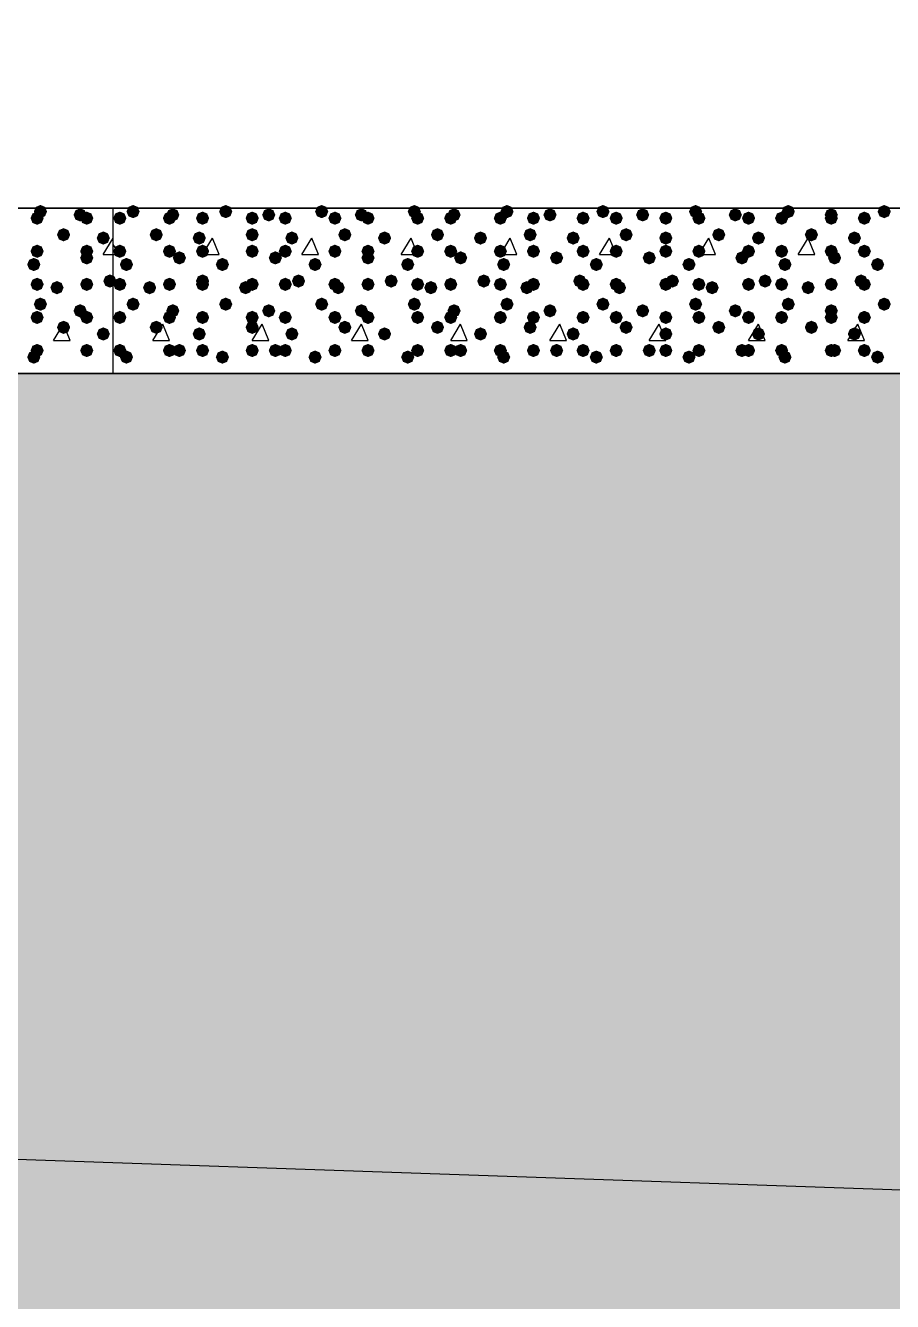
# Model space of a CAD drawing. Header units: millimetres. Extents: x 0 to 420, y 0 to 297.
# Drawn here: x 323.02 to 334.12, y 148.61 to 164.94 of the extents above; entities that cross this region are included whole.
import ezdxf

# ---------------------------------------------------------------- set-up
doc = ezdxf.new("R2010")
doc.units = ezdxf.units.MM
doc.layers.get('0').update_dxf_attribs({"linetype": 'CONTINUOUS'})

msp = doc.modelspace()

# ---------------------------------------------------------------- hatches: boundary and pattern name
at = {"true_color": 0x000007}
for points in [[(323.257333, 162.475333), (323.232462, 162.415537), (323.172667, 162.390667), (323.112871, 162.415537), (323.088, 162.475333), (323.112871, 162.535129), (323.172667, 162.56), (323.232462, 162.535129)], [(323.299667, 162.56), (323.274796, 162.500204), (323.215, 162.475333), (323.155204, 162.500204), (323.130333, 162.56), (323.155204, 162.619796), (323.215, 162.644667), (323.274796, 162.619796)], [(323.807667, 162.517667), (323.782796, 162.457871), (323.723, 162.433), (323.663204, 162.457871), (323.638333, 162.517667), (323.663204, 162.577462), (323.723, 162.602333), (323.782796, 162.577463)], [(323.892333, 162.475333), (323.867462, 162.415537), (323.807667, 162.390667), (323.747871, 162.415537), (323.723, 162.475333), (323.747871, 162.535129), (323.807667, 162.56), (323.867462, 162.535129)], [(323.596, 162.263667), (323.571129, 162.203871), (323.511333, 162.179), (323.451537, 162.203871), (323.426667, 162.263667), (323.451537, 162.323462), (323.511333, 162.348333), (323.571129, 162.323463)], [(324.104, 162.221333), (324.079129, 162.161537), (324.019333, 162.136667), (323.959538, 162.161537), (323.934667, 162.221333), (323.959537, 162.281129), (324.019333, 162.306), (324.079129, 162.281129)], [(323.257333, 162.052), (323.232462, 161.992204), (323.172667, 161.967333), (323.112871, 161.992204), (323.088, 162.052), (323.112871, 162.111796), (323.172667, 162.136667), (323.232462, 162.111796)], [(323.892333, 162.052), (323.867462, 161.992204), (323.807667, 161.967333), (323.747871, 161.992204), (323.723, 162.052), (323.747871, 162.111796), (323.807667, 162.136667), (323.867462, 162.111796)], [(323.892333, 161.967333), (323.867462, 161.907537), (323.807667, 161.882667), (323.747871, 161.907537), (323.723, 161.967333), (323.747871, 162.027129), (323.807667, 162.052), (323.867462, 162.027129)], [(323.215, 161.882667), (323.190129, 161.822871), (323.130333, 161.798), (323.070538, 161.822871), (323.045667, 161.882667), (323.070537, 161.942462), (323.130333, 161.967333), (323.190129, 161.942463)], [(323.257333, 161.628667), (323.232462, 161.568871), (323.172667, 161.544), (323.112871, 161.568871), (323.088, 161.628667), (323.112871, 161.688462), (323.172667, 161.713333), (323.232462, 161.688463)], [(323.511333, 161.586333), (323.486463, 161.526537), (323.426667, 161.501667), (323.366871, 161.526537), (323.342, 161.586333), (323.366871, 161.646129), (323.426667, 161.671), (323.486462, 161.646129)], [(323.892333, 161.628667), (323.867462, 161.568871), (323.807667, 161.544), (323.747871, 161.568871), (323.723, 161.628667), (323.747871, 161.688462), (323.807667, 161.713333), (323.867462, 161.688463)], [(324.188667, 161.671), (324.163796, 161.611204), (324.104, 161.586333), (324.044204, 161.611204), (324.019333, 161.671), (324.044204, 161.730796), (324.104, 161.755667), (324.163796, 161.730796)], [(323.299667, 161.374667), (323.274796, 161.314871), (323.215, 161.29), (323.155204, 161.314871), (323.130333, 161.374667), (323.155204, 161.434462), (323.215, 161.459333), (323.274796, 161.434463)], [(323.807667, 161.29), (323.782796, 161.230204), (323.723, 161.205333), (323.663204, 161.230204), (323.638333, 161.29), (323.663204, 161.349796), (323.723, 161.374667), (323.782796, 161.349796)], [(323.257333, 161.205333), (323.232462, 161.145537), (323.172667, 161.120667), (323.112871, 161.145537), (323.088, 161.205333), (323.112871, 161.265129), (323.172667, 161.29), (323.232462, 161.265129)], [(323.892333, 161.205333), (323.867462, 161.145537), (323.807667, 161.120667), (323.747871, 161.145537), (323.723, 161.205333), (323.747871, 161.265129), (323.807667, 161.29), (323.867462, 161.265129)], [(323.596, 161.078333), (323.571129, 161.018537), (323.511333, 160.993667), (323.451537, 161.018537), (323.426667, 161.078333), (323.451537, 161.138129), (323.511333, 161.163), (323.571129, 161.138129)], [(324.104, 160.993667), (324.079129, 160.933871), (324.019333, 160.909), (323.959538, 160.933871), (323.934667, 160.993667), (323.959537, 161.053462), (324.019333, 161.078333), (324.079129, 161.053463)], [(323.257333, 160.782), (323.232462, 160.722204), (323.172667, 160.697333), (323.112871, 160.722204), (323.088, 160.782), (323.112871, 160.841796), (323.172667, 160.866667), (323.232462, 160.841796)], [(323.892333, 160.782), (323.867462, 160.722204), (323.807667, 160.697333), (323.747871, 160.722204), (323.723, 160.782), (323.747871, 160.841796), (323.807667, 160.866667), (323.867462, 160.841796)], [(323.892333, 160.782), (323.867462, 160.722204), (323.807667, 160.697333), (323.747871, 160.722204), (323.723, 160.782), (323.747871, 160.841796), (323.807667, 160.866667), (323.867462, 160.841796)], [(323.215, 160.697333), (323.190129, 160.637537), (323.130333, 160.612667), (323.070538, 160.637537), (323.045667, 160.697333), (323.070537, 160.757129), (323.130333, 160.782), (323.190129, 160.757129)]]:
    msp.add_hatch(color=0, dxfattribs=at).paths.add_polyline_path(points, flags=0)
at = {"true_color": 0x000008}
for points in [[(324.315667, 162.475333), (324.290796, 162.415537), (324.231, 162.390667), (324.171204, 162.415537), (324.146333, 162.475333), (324.171204, 162.535129), (324.231, 162.56), (324.290796, 162.535129)], [(324.485, 162.56), (324.460129, 162.500204), (324.400333, 162.475333), (324.340537, 162.500204), (324.315667, 162.56), (324.340537, 162.619796), (324.400333, 162.644667), (324.460129, 162.619796)], [(324.950667, 162.475333), (324.925796, 162.415537), (324.866, 162.390667), (324.806204, 162.415537), (324.781333, 162.475333), (324.806204, 162.535129), (324.866, 162.56), (324.925796, 162.535129)], [(324.993, 162.517667), (324.968129, 162.457871), (324.908333, 162.433), (324.848538, 162.457871), (324.823667, 162.517667), (324.848537, 162.577462), (324.908333, 162.602333), (324.968129, 162.577463)], [(325.374, 162.475333), (325.349129, 162.415537), (325.289333, 162.390667), (325.229537, 162.415537), (325.204667, 162.475333), (325.229537, 162.535129), (325.289333, 162.56), (325.349129, 162.535129)], [(325.670333, 162.56), (325.645463, 162.500204), (325.585667, 162.475333), (325.525871, 162.500204), (325.501, 162.56), (325.525871, 162.619796), (325.585667, 162.644667), (325.645462, 162.619796)], [(326.009, 162.475333), (325.984129, 162.415537), (325.924333, 162.390667), (325.864537, 162.415537), (325.839667, 162.475333), (325.864537, 162.535129), (325.924333, 162.56), (325.984129, 162.535129)], [(326.220667, 162.517667), (326.195796, 162.457871), (326.136, 162.433), (326.076204, 162.457871), (326.051333, 162.517667), (326.076204, 162.577462), (326.136, 162.602333), (326.195796, 162.577463)], [(326.432333, 162.475333), (326.407462, 162.415537), (326.347667, 162.390667), (326.287871, 162.415537), (326.263, 162.475333), (326.287871, 162.535129), (326.347667, 162.56), (326.407462, 162.535129)], [(326.898, 162.56), (326.873129, 162.500204), (326.813333, 162.475333), (326.753537, 162.500204), (326.728667, 162.56), (326.753537, 162.619796), (326.813333, 162.644667), (326.873129, 162.619796)], [(327.067333, 162.475333), (327.042462, 162.415537), (326.982667, 162.390667), (326.922871, 162.415537), (326.898, 162.475333), (326.922871, 162.535129), (326.982667, 162.56), (327.042462, 162.535129)], [(327.406, 162.517667), (327.381129, 162.457871), (327.321333, 162.433), (327.261537, 162.457871), (327.236667, 162.517667), (327.261537, 162.577462), (327.321333, 162.602333), (327.381129, 162.577463)], [(327.490667, 162.475333), (327.465796, 162.415537), (327.406, 162.390667), (327.346204, 162.415537), (327.321333, 162.475333), (327.346204, 162.535129), (327.406, 162.56), (327.465796, 162.535129)], [(328.083333, 162.56), (328.058463, 162.500204), (327.998667, 162.475333), (327.938871, 162.500204), (327.914, 162.56), (327.938871, 162.619796), (327.998667, 162.644667), (328.058462, 162.619796)], [(328.125667, 162.475333), (328.100796, 162.415537), (328.041, 162.390667), (327.981204, 162.415537), (327.956333, 162.475333), (327.981204, 162.535129), (328.041, 162.56), (328.100796, 162.535129)], [(328.549, 162.475333), (328.524129, 162.415537), (328.464333, 162.390667), (328.404537, 162.415537), (328.379667, 162.475333), (328.404537, 162.535129), (328.464333, 162.56), (328.524129, 162.535129)], [(328.591333, 162.517667), (328.566462, 162.457871), (328.506667, 162.433), (328.446871, 162.457871), (328.422, 162.517667), (328.446871, 162.577462), (328.506667, 162.602333), (328.566462, 162.577463)], [(329.184, 162.475333), (329.159129, 162.415537), (329.099333, 162.390667), (329.039537, 162.415537), (329.014667, 162.475333), (329.039537, 162.535129), (329.099333, 162.56), (329.159129, 162.535129)], [(329.268667, 162.56), (329.243796, 162.500204), (329.184, 162.475333), (329.124204, 162.500204), (329.099333, 162.56), (329.124204, 162.619796), (329.184, 162.644667), (329.243796, 162.619796)], [(329.607333, 162.475333), (329.582462, 162.415537), (329.522667, 162.390667), (329.462871, 162.415537), (329.438, 162.475333), (329.462871, 162.535129), (329.522667, 162.56), (329.582462, 162.535129)], [(329.819, 162.517667), (329.794129, 162.457871), (329.734333, 162.433), (329.674537, 162.457871), (329.649667, 162.517667), (329.674537, 162.577462), (329.734333, 162.602333), (329.794129, 162.577463)], [(330.242333, 162.475333), (330.217462, 162.415537), (330.157667, 162.390667), (330.097871, 162.415537), (330.073, 162.475333), (330.097871, 162.535129), (330.157667, 162.56), (330.217462, 162.535129)], [(330.496333, 162.56), (330.471462, 162.500204), (330.411667, 162.475333), (330.351871, 162.500204), (330.327, 162.56), (330.351871, 162.619796), (330.411667, 162.644667), (330.471462, 162.619796)], [(330.665667, 162.475333), (330.640796, 162.415537), (330.581, 162.390667), (330.521204, 162.415537), (330.496333, 162.475333), (330.521204, 162.535129), (330.581, 162.56), (330.640796, 162.535129)], [(331.004333, 162.517667), (330.979462, 162.457871), (330.919667, 162.433), (330.859871, 162.457871), (330.835, 162.517667), (330.859871, 162.577462), (330.919667, 162.602333), (330.979462, 162.577463)], [(331.300667, 162.475333), (331.275796, 162.415537), (331.216, 162.390667), (331.156204, 162.415537), (331.131333, 162.475333), (331.156204, 162.535129), (331.216, 162.56), (331.275796, 162.535129)], [(331.681667, 162.56), (331.656796, 162.500204), (331.597, 162.475333), (331.537204, 162.500204), (331.512333, 162.56), (331.537204, 162.619796), (331.597, 162.644667), (331.656796, 162.619796)], [(331.724, 162.475333), (331.699129, 162.415537), (331.639333, 162.390667), (331.579538, 162.415537), (331.554667, 162.475333), (331.579537, 162.535129), (331.639333, 162.56), (331.699129, 162.535129)], [(332.189667, 162.517667), (332.164796, 162.457871), (332.105, 162.433), (332.045204, 162.457871), (332.020333, 162.517667), (332.045204, 162.577462), (332.105, 162.602333), (332.164796, 162.577463)], [(332.359, 162.475333), (332.334129, 162.415537), (332.274333, 162.390667), (332.214538, 162.415537), (332.189667, 162.475333), (332.214537, 162.535129), (332.274333, 162.56), (332.334129, 162.535129)], [(332.782333, 162.475333), (332.757462, 162.415537), (332.697667, 162.390667), (332.637871, 162.415537), (332.613, 162.475333), (332.637871, 162.535129), (332.697667, 162.56), (332.757462, 162.535129)], [(332.867, 162.56), (332.842129, 162.500204), (332.782333, 162.475333), (332.722538, 162.500204), (332.697667, 162.56), (332.722537, 162.619796), (332.782333, 162.644667), (332.842129, 162.619796)], [(333.417333, 162.517667), (333.392462, 162.457871), (333.332667, 162.433), (333.272871, 162.457871), (333.248, 162.517667), (333.272871, 162.577462), (333.332667, 162.602333), (333.392462, 162.577463)], [(333.417333, 162.475333), (333.392462, 162.415537), (333.332667, 162.390667), (333.272871, 162.415537), (333.248, 162.475333), (333.272871, 162.535129), (333.332667, 162.56), (333.392462, 162.535129)], [(333.840667, 162.475333), (333.815796, 162.415537), (333.756, 162.390667), (333.696204, 162.415537), (333.671333, 162.475333), (333.696204, 162.535129), (333.756, 162.56), (333.815796, 162.535129)], [(334.094667, 162.56), (334.069796, 162.500204), (334.01, 162.475333), (333.950204, 162.500204), (333.925333, 162.56), (333.950204, 162.619796), (334.01, 162.644667), (334.069796, 162.619796)], [(324.781333, 162.263667), (324.756463, 162.203871), (324.696667, 162.179), (324.636871, 162.203871), (324.612, 162.263667), (324.636871, 162.323462), (324.696667, 162.348333), (324.756462, 162.323463)], [(326.009, 162.263667), (325.984129, 162.203871), (325.924333, 162.179), (325.864537, 162.203871), (325.839667, 162.263667), (325.864537, 162.323462), (325.924333, 162.348333), (325.984129, 162.323463)], [(327.194333, 162.263667), (327.169462, 162.203871), (327.109667, 162.179), (327.049871, 162.203871), (327.025, 162.263667), (327.049871, 162.323462), (327.109667, 162.348333), (327.169462, 162.323463)], [(328.379667, 162.263667), (328.354796, 162.203871), (328.295, 162.179), (328.235204, 162.203871), (328.210333, 162.263667), (328.235204, 162.323462), (328.295, 162.348333), (328.354796, 162.323463)], [(329.565, 162.263667), (329.540129, 162.203871), (329.480333, 162.179), (329.420538, 162.203871), (329.395667, 162.263667), (329.420537, 162.323462), (329.480333, 162.348333), (329.540129, 162.323463)], [(330.792667, 162.263667), (330.767796, 162.203871), (330.708, 162.179), (330.648204, 162.203871), (330.623333, 162.263667), (330.648204, 162.323462), (330.708, 162.348333), (330.767796, 162.323463)], [(331.978, 162.263667), (331.953129, 162.203871), (331.893333, 162.179), (331.833538, 162.203871), (331.808667, 162.263667), (331.833537, 162.323462), (331.893333, 162.348333), (331.953129, 162.323463)], [(333.163333, 162.263667), (333.138462, 162.203871), (333.078667, 162.179), (333.018871, 162.203871), (332.994, 162.263667), (333.018871, 162.323462), (333.078667, 162.348333), (333.138462, 162.323463)], [(325.331667, 162.221333), (325.306796, 162.161537), (325.247, 162.136667), (325.187204, 162.161537), (325.162333, 162.221333), (325.187204, 162.281129), (325.247, 162.306), (325.306796, 162.281129)], [(326.517, 162.221333), (326.492129, 162.161537), (326.432333, 162.136667), (326.372538, 162.161537), (326.347667, 162.221333), (326.372537, 162.281129), (326.432333, 162.306), (326.492129, 162.281129)], [(327.702333, 162.221333), (327.677462, 162.161537), (327.617667, 162.136667), (327.557871, 162.161537), (327.533, 162.221333), (327.557871, 162.281129), (327.617667, 162.306), (327.677462, 162.281129)], [(328.93, 162.221333), (328.905129, 162.161537), (328.845333, 162.136667), (328.785538, 162.161537), (328.760667, 162.221333), (328.785537, 162.281129), (328.845333, 162.306), (328.905129, 162.281129)], [(330.115333, 162.221333), (330.090463, 162.161537), (330.030667, 162.136667), (329.970871, 162.161537), (329.946, 162.221333), (329.970871, 162.281129), (330.030667, 162.306), (330.090462, 162.281129)], [(331.300667, 162.221333), (331.275796, 162.161537), (331.216, 162.136667), (331.156204, 162.161537), (331.131333, 162.221333), (331.156204, 162.281129), (331.216, 162.306), (331.275796, 162.281129)], [(332.486, 162.221333), (332.461129, 162.161537), (332.401333, 162.136667), (332.341537, 162.161537), (332.316667, 162.221333), (332.341537, 162.281129), (332.401333, 162.306), (332.461129, 162.281129)], [(333.713667, 162.221333), (333.688796, 162.161537), (333.629, 162.136667), (333.569204, 162.161537), (333.544333, 162.221333), (333.569204, 162.281129), (333.629, 162.306), (333.688796, 162.281129)], [(324.315667, 162.052), (324.290796, 161.992204), (324.231, 161.967333), (324.171204, 161.992204), (324.146333, 162.052), (324.171204, 162.111796), (324.231, 162.136667), (324.290796, 162.111796)], [(324.950667, 162.052), (324.925796, 161.992204), (324.866, 161.967333), (324.806204, 161.992204), (324.781333, 162.052), (324.806204, 162.111796), (324.866, 162.136667), (324.925796, 162.111796)], [(325.077667, 161.967333), (325.052796, 161.907537), (324.993, 161.882667), (324.933204, 161.907537), (324.908333, 161.967333), (324.933204, 162.027129), (324.993, 162.052), (325.052796, 162.027129)], [(325.374, 162.052), (325.349129, 161.992204), (325.289333, 161.967333), (325.229537, 161.992204), (325.204667, 162.052), (325.229537, 162.111796), (325.289333, 162.136667), (325.349129, 162.111796)], [(326.009, 162.052), (325.984129, 161.992204), (325.924333, 161.967333), (325.864537, 161.992204), (325.839667, 162.052), (325.864537, 162.111796), (325.924333, 162.136667), (325.984129, 162.111796)], [(326.305333, 161.967333), (326.280463, 161.907537), (326.220667, 161.882667), (326.160871, 161.907537), (326.136, 161.967333), (326.160871, 162.027129), (326.220667, 162.052), (326.280462, 162.027129)], [(326.432333, 162.052), (326.407462, 161.992204), (326.347667, 161.967333), (326.287871, 161.992204), (326.263, 162.052), (326.287871, 162.111796), (326.347667, 162.136667), (326.407462, 162.111796)], [(327.067333, 162.052), (327.042462, 161.992204), (326.982667, 161.967333), (326.922871, 161.992204), (326.898, 162.052), (326.922871, 162.111796), (326.982667, 162.136667), (327.042462, 162.111796)], [(327.490667, 162.052), (327.465796, 161.992204), (327.406, 161.967333), (327.346204, 161.992204), (327.321333, 162.052), (327.346204, 162.111796), (327.406, 162.136667), (327.465796, 162.111796)], [(327.490667, 161.967333), (327.465796, 161.907537), (327.406, 161.882667), (327.346204, 161.907537), (327.321333, 161.967333), (327.346204, 162.027129), (327.406, 162.052), (327.465796, 162.027129)], [(328.125667, 162.052), (328.100796, 161.992204), (328.041, 161.967333), (327.981204, 161.992204), (327.956333, 162.052), (327.981204, 162.111796), (328.041, 162.136667), (328.100796, 162.111796)], [(328.549, 162.052), (328.524129, 161.992204), (328.464333, 161.967333), (328.404537, 161.992204), (328.379667, 162.052), (328.404537, 162.111796), (328.464333, 162.136667), (328.524129, 162.111796)], [(328.676, 161.967333), (328.651129, 161.907537), (328.591333, 161.882667), (328.531538, 161.907537), (328.506667, 161.967333), (328.531537, 162.027129), (328.591333, 162.052), (328.651129, 162.027129)], [(329.184, 162.052), (329.159129, 161.992204), (329.099333, 161.967333), (329.039537, 161.992204), (329.014667, 162.052), (329.039537, 162.111796), (329.099333, 162.136667), (329.159129, 162.111796)], [(329.607333, 162.052), (329.582462, 161.992204), (329.522667, 161.967333), (329.462871, 161.992204), (329.438, 162.052), (329.462871, 162.111796), (329.522667, 162.136667), (329.582462, 162.111796)], [(329.903667, 161.967333), (329.878796, 161.907537), (329.819, 161.882667), (329.759204, 161.907537), (329.734333, 161.967333), (329.759204, 162.027129), (329.819, 162.052), (329.878796, 162.027129)], [(330.242333, 162.052), (330.217462, 161.992204), (330.157667, 161.967333), (330.097871, 161.992204), (330.073, 162.052), (330.097871, 162.111796), (330.157667, 162.136667), (330.217462, 162.111796)], [(330.665667, 162.052), (330.640796, 161.992204), (330.581, 161.967333), (330.521204, 161.992204), (330.496333, 162.052), (330.521204, 162.111796), (330.581, 162.136667), (330.640796, 162.111796)], [(331.089, 161.967333), (331.064129, 161.907537), (331.004333, 161.882667), (330.944537, 161.907537), (330.919667, 161.967333), (330.944537, 162.027129), (331.004333, 162.052), (331.064129, 162.027129)], [(331.300667, 162.052), (331.275796, 161.992204), (331.216, 161.967333), (331.156204, 161.992204), (331.131333, 162.052), (331.156204, 162.111796), (331.216, 162.136667), (331.275796, 162.111796)], [(331.724, 162.052), (331.699129, 161.992204), (331.639333, 161.967333), (331.579538, 161.992204), (331.554667, 162.052), (331.579537, 162.111796), (331.639333, 162.136667), (331.699129, 162.111796)], [(332.274333, 161.967333), (332.249462, 161.907537), (332.189667, 161.882667), (332.129871, 161.907537), (332.105, 161.967333), (332.129871, 162.027129), (332.189667, 162.052), (332.249462, 162.027129)], [(332.359, 162.052), (332.334129, 161.992204), (332.274333, 161.967333), (332.214538, 161.992204), (332.189667, 162.052), (332.214537, 162.111796), (332.274333, 162.136667), (332.334129, 162.111796)], [(332.782333, 162.052), (332.757462, 161.992204), (332.697667, 161.967333), (332.637871, 161.992204), (332.613, 162.052), (332.637871, 162.111796), (332.697667, 162.136667), (332.757462, 162.111796)], [(333.417333, 162.052), (333.392462, 161.992204), (333.332667, 161.967333), (333.272871, 161.992204), (333.248, 162.052), (333.272871, 162.111796), (333.332667, 162.136667), (333.392462, 162.111796)], [(333.459667, 161.967333), (333.434796, 161.907537), (333.375, 161.882667), (333.315204, 161.907537), (333.290333, 161.967333), (333.315204, 162.027129), (333.375, 162.052), (333.434796, 162.027129)], [(333.840667, 162.052), (333.815796, 161.992204), (333.756, 161.967333), (333.696204, 161.992204), (333.671333, 162.052), (333.696204, 162.111796), (333.756, 162.136667), (333.815796, 162.111796)], [(324.400333, 161.882667), (324.375463, 161.822871), (324.315667, 161.798), (324.255871, 161.822871), (324.231, 161.882667), (324.255871, 161.942462), (324.315667, 161.967333), (324.375462, 161.942463)], [(325.628, 161.882667), (325.603129, 161.822871), (325.543333, 161.798), (325.483538, 161.822871), (325.458667, 161.882667), (325.483537, 161.942462), (325.543333, 161.967333), (325.603129, 161.942463)], [(326.813333, 161.882667), (326.788462, 161.822871), (326.728667, 161.798), (326.668871, 161.822871), (326.644, 161.882667), (326.668871, 161.942462), (326.728667, 161.967333), (326.788462, 161.942463)], [(327.998667, 161.882667), (327.973796, 161.822871), (327.914, 161.798), (327.854204, 161.822871), (327.829333, 161.882667), (327.854204, 161.942462), (327.914, 161.967333), (327.973796, 161.942463)], [(329.226333, 161.882667), (329.201462, 161.822871), (329.141667, 161.798), (329.081871, 161.822871), (329.057, 161.882667), (329.081871, 161.942462), (329.141667, 161.967333), (329.201462, 161.942463)], [(330.411667, 161.882667), (330.386796, 161.822871), (330.327, 161.798), (330.267204, 161.822871), (330.242333, 161.882667), (330.267204, 161.942462), (330.327, 161.967333), (330.386796, 161.942463)], [(331.597, 161.882667), (331.572129, 161.822871), (331.512333, 161.798), (331.452538, 161.822871), (331.427667, 161.882667), (331.452537, 161.942462), (331.512333, 161.967333), (331.572129, 161.942463)], [(332.824667, 161.882667), (332.799796, 161.822871), (332.74, 161.798), (332.680204, 161.822871), (332.655333, 161.882667), (332.680204, 161.942462), (332.74, 161.967333), (332.799796, 161.942463)], [(334.01, 161.882667), (333.985129, 161.822871), (333.925333, 161.798), (333.865538, 161.822871), (333.840667, 161.882667), (333.865537, 161.942462), (333.925333, 161.967333), (333.985129, 161.942463)], [(324.315667, 161.628667), (324.290796, 161.568871), (324.231, 161.544), (324.171204, 161.568871), (324.146333, 161.628667), (324.171204, 161.688462), (324.231, 161.713333), (324.290796, 161.688463)], [(324.696667, 161.586333), (324.671796, 161.526537), (324.612, 161.501667), (324.552204, 161.526537), (324.527333, 161.586333), (324.552204, 161.646129), (324.612, 161.671), (324.671796, 161.646129)], [(324.950667, 161.628667), (324.925796, 161.568871), (324.866, 161.544), (324.806204, 161.568871), (324.781333, 161.628667), (324.806204, 161.688462), (324.866, 161.713333), (324.925796, 161.688463)], [(325.374, 161.671), (325.349129, 161.611204), (325.289333, 161.586333), (325.229537, 161.611204), (325.204667, 161.671), (325.229537, 161.730796), (325.289333, 161.755667), (325.349129, 161.730796)], [(325.374, 161.628667), (325.349129, 161.568871), (325.289333, 161.544), (325.229537, 161.568871), (325.204667, 161.628667), (325.229537, 161.688462), (325.289333, 161.713333), (325.349129, 161.688463)], [(325.924333, 161.586333), (325.899462, 161.526537), (325.839667, 161.501667), (325.779871, 161.526537), (325.755, 161.586333), (325.779871, 161.646129), (325.839667, 161.671), (325.899462, 161.646129)], [(326.009, 161.628667), (325.984129, 161.568871), (325.924333, 161.544), (325.864537, 161.568871), (325.839667, 161.628667), (325.864537, 161.688462), (325.924333, 161.713333), (325.984129, 161.688463)], [(326.432333, 161.628667), (326.407462, 161.568871), (326.347667, 161.544), (326.287871, 161.568871), (326.263, 161.628667), (326.287871, 161.688462), (326.347667, 161.713333), (326.407462, 161.688463)], [(326.601667, 161.671), (326.576796, 161.611204), (326.517, 161.586333), (326.457204, 161.611204), (326.432333, 161.671), (326.457204, 161.730796), (326.517, 161.755667), (326.576796, 161.730796)], [(327.067333, 161.628667), (327.042462, 161.568871), (326.982667, 161.544), (326.922871, 161.568871), (326.898, 161.628667), (326.922871, 161.688462), (326.982667, 161.713333), (327.042462, 161.688463)], [(327.109667, 161.586333), (327.084796, 161.526537), (327.025, 161.501667), (326.965204, 161.526537), (326.940333, 161.586333), (326.965204, 161.646129), (327.025, 161.671), (327.084796, 161.646129)], [(327.490667, 161.628667), (327.465796, 161.568871), (327.406, 161.544), (327.346204, 161.568871), (327.321333, 161.628667), (327.346204, 161.688462), (327.406, 161.713333), (327.465796, 161.688463)], [(327.787, 161.671), (327.762129, 161.611204), (327.702333, 161.586333), (327.642538, 161.611204), (327.617667, 161.671), (327.642537, 161.730796), (327.702333, 161.755667), (327.762129, 161.730796)], [(328.125667, 161.628667), (328.100796, 161.568871), (328.041, 161.544), (327.981204, 161.568871), (327.956333, 161.628667), (327.981204, 161.688462), (328.041, 161.713333), (328.100796, 161.688463)], [(328.295, 161.586333), (328.270129, 161.526537), (328.210333, 161.501667), (328.150538, 161.526537), (328.125667, 161.586333), (328.150537, 161.646129), (328.210333, 161.671), (328.270129, 161.646129)], [(328.549, 161.628667), (328.524129, 161.568871), (328.464333, 161.544), (328.404537, 161.568871), (328.379667, 161.628667), (328.404537, 161.688462), (328.464333, 161.713333), (328.524129, 161.688463)], [(328.972333, 161.671), (328.947462, 161.611204), (328.887667, 161.586333), (328.827871, 161.611204), (328.803, 161.671), (328.827871, 161.730796), (328.887667, 161.755667), (328.947462, 161.730796)], [(329.184, 161.628667), (329.159129, 161.568871), (329.099333, 161.544), (329.039537, 161.568871), (329.014667, 161.628667), (329.039537, 161.688462), (329.099333, 161.713333), (329.159129, 161.688463)], [(329.522667, 161.586333), (329.497796, 161.526537), (329.438, 161.501667), (329.378204, 161.526537), (329.353333, 161.586333), (329.378204, 161.646129), (329.438, 161.671), (329.497796, 161.646129)], [(329.607333, 161.628667), (329.582462, 161.568871), (329.522667, 161.544), (329.462871, 161.568871), (329.438, 161.628667), (329.462871, 161.688462), (329.522667, 161.713333), (329.582462, 161.688463)], [(330.2, 161.671), (330.175129, 161.611204), (330.115333, 161.586333), (330.055538, 161.611204), (330.030667, 161.671), (330.055537, 161.730796), (330.115333, 161.755667), (330.175129, 161.730796)], [(330.242333, 161.628667), (330.217462, 161.568871), (330.157667, 161.544), (330.097871, 161.568871), (330.073, 161.628667), (330.097871, 161.688462), (330.157667, 161.713333), (330.217462, 161.688463)], [(330.665667, 161.628667), (330.640796, 161.568871), (330.581, 161.544), (330.521204, 161.568871), (330.496333, 161.628667), (330.521204, 161.688462), (330.581, 161.713333), (330.640796, 161.688463)], [(330.708, 161.586333), (330.683129, 161.526537), (330.623333, 161.501667), (330.563538, 161.526537), (330.538667, 161.586333), (330.563537, 161.646129), (330.623333, 161.671), (330.683129, 161.646129)], [(331.300667, 161.628667), (331.275796, 161.568871), (331.216, 161.544), (331.156204, 161.568871), (331.131333, 161.628667), (331.156204, 161.688462), (331.216, 161.713333), (331.275796, 161.688463)], [(331.385333, 161.671), (331.360463, 161.611204), (331.300667, 161.586333), (331.240871, 161.611204), (331.216, 161.671), (331.240871, 161.730796), (331.300667, 161.755667), (331.360462, 161.730796)], [(331.724, 161.628667), (331.699129, 161.568871), (331.639333, 161.544), (331.579538, 161.568871), (331.554667, 161.628667), (331.579537, 161.688462), (331.639333, 161.713333), (331.699129, 161.688463)], [(331.893333, 161.586333), (331.868462, 161.526537), (331.808667, 161.501667), (331.748871, 161.526537), (331.724, 161.586333), (331.748871, 161.646129), (331.808667, 161.671), (331.868462, 161.646129)], [(332.359, 161.628667), (332.334129, 161.568871), (332.274333, 161.544), (332.214538, 161.568871), (332.189667, 161.628667), (332.214537, 161.688462), (332.274333, 161.713333), (332.334129, 161.688463)], [(332.570667, 161.671), (332.545796, 161.611204), (332.486, 161.586333), (332.426204, 161.611204), (332.401333, 161.671), (332.426204, 161.730796), (332.486, 161.755667), (332.545796, 161.730796)], [(332.782333, 161.628667), (332.757462, 161.568871), (332.697667, 161.544), (332.637871, 161.568871), (332.613, 161.628667), (332.637871, 161.688462), (332.697667, 161.713333), (332.757462, 161.688463)], [(333.121, 161.586333), (333.096129, 161.526537), (333.036333, 161.501667), (332.976537, 161.526537), (332.951667, 161.586333), (332.976537, 161.646129), (333.036333, 161.671), (333.096129, 161.646129)], [(333.417333, 161.628667), (333.392462, 161.568871), (333.332667, 161.544), (333.272871, 161.568871), (333.248, 161.628667), (333.272871, 161.688462), (333.332667, 161.713333), (333.392462, 161.688463)], [(333.798333, 161.671), (333.773462, 161.611204), (333.713667, 161.586333), (333.653871, 161.611204), (333.629, 161.671), (333.653871, 161.730796), (333.713667, 161.755667), (333.773462, 161.730796)], [(333.840667, 161.628667), (333.815796, 161.568871), (333.756, 161.544), (333.696204, 161.568871), (333.671333, 161.628667), (333.696204, 161.688462), (333.756, 161.713333), (333.815796, 161.688463)], [(324.485, 161.374667), (324.460129, 161.314871), (324.400333, 161.29), (324.340537, 161.314871), (324.315667, 161.374667), (324.340537, 161.434462), (324.400333, 161.459333), (324.460129, 161.434463)], [(324.993, 161.29), (324.968129, 161.230204), (324.908333, 161.205333), (324.848538, 161.230204), (324.823667, 161.29), (324.848537, 161.349796), (324.908333, 161.374667), (324.968129, 161.349796)], [(325.670333, 161.374667), (325.645463, 161.314871), (325.585667, 161.29), (325.525871, 161.314871), (325.501, 161.374667), (325.525871, 161.434462), (325.585667, 161.459333), (325.645462, 161.434463)], [(326.220667, 161.29), (326.195796, 161.230204), (326.136, 161.205333), (326.076204, 161.230204), (326.051333, 161.29), (326.076204, 161.349796), (326.136, 161.374667), (326.195796, 161.349796)], [(326.898, 161.374667), (326.873129, 161.314871), (326.813333, 161.29), (326.753537, 161.314871), (326.728667, 161.374667), (326.753537, 161.434462), (326.813333, 161.459333), (326.873129, 161.434463)], [(327.406, 161.29), (327.381129, 161.230204), (327.321333, 161.205333), (327.261537, 161.230204), (327.236667, 161.29), (327.261537, 161.349796), (327.321333, 161.374667), (327.381129, 161.349796)], [(328.083333, 161.374667), (328.058463, 161.314871), (327.998667, 161.29), (327.938871, 161.314871), (327.914, 161.374667), (327.938871, 161.434462), (327.998667, 161.459333), (328.058462, 161.434463)], [(328.591333, 161.29), (328.566462, 161.230204), (328.506667, 161.205333), (328.446871, 161.230204), (328.422, 161.29), (328.446871, 161.349796), (328.506667, 161.374667), (328.566462, 161.349796)], [(329.268667, 161.374667), (329.243796, 161.314871), (329.184, 161.29), (329.124204, 161.314871), (329.099333, 161.374667), (329.124204, 161.434462), (329.184, 161.459333), (329.243796, 161.434463)], [(329.819, 161.29), (329.794129, 161.230204), (329.734333, 161.205333), (329.674537, 161.230204), (329.649667, 161.29), (329.674537, 161.349796), (329.734333, 161.374667), (329.794129, 161.349796)], [(330.496333, 161.374667), (330.471462, 161.314871), (330.411667, 161.29), (330.351871, 161.314871), (330.327, 161.374667), (330.351871, 161.434462), (330.411667, 161.459333), (330.471462, 161.434463)], [(331.004333, 161.29), (330.979462, 161.230204), (330.919667, 161.205333), (330.859871, 161.230204), (330.835, 161.29), (330.859871, 161.349796), (330.919667, 161.374667), (330.979462, 161.349796)], [(331.681667, 161.374667), (331.656796, 161.314871), (331.597, 161.29), (331.537204, 161.314871), (331.512333, 161.374667), (331.537204, 161.434462), (331.597, 161.459333), (331.656796, 161.434463)], [(332.189667, 161.29), (332.164796, 161.230204), (332.105, 161.205333), (332.045204, 161.230204), (332.020333, 161.29), (332.045204, 161.349796), (332.105, 161.374667), (332.164796, 161.349796)], [(332.867, 161.374667), (332.842129, 161.314871), (332.782333, 161.29), (332.722538, 161.314871), (332.697667, 161.374667), (332.722537, 161.434462), (332.782333, 161.459333), (332.842129, 161.434463)], [(333.417333, 161.29), (333.392462, 161.230204), (333.332667, 161.205333), (333.272871, 161.230204), (333.248, 161.29), (333.272871, 161.349796), (333.332667, 161.374667), (333.392462, 161.349796)], [(334.094667, 161.374667), (334.069796, 161.314871), (334.01, 161.29), (333.950204, 161.314871), (333.925333, 161.374667), (333.950204, 161.434462), (334.01, 161.459333), (334.069796, 161.434463)], [(324.315667, 161.205333), (324.290796, 161.145537), (324.231, 161.120667), (324.171204, 161.145537), (324.146333, 161.205333), (324.171204, 161.265129), (324.231, 161.29), (324.290796, 161.265129)], [(324.950667, 161.205333), (324.925796, 161.145537), (324.866, 161.120667), (324.806204, 161.145537), (324.781333, 161.205333), (324.806204, 161.265129), (324.866, 161.29), (324.925796, 161.265129)], [(325.374, 161.205333), (325.349129, 161.145537), (325.289333, 161.120667), (325.229537, 161.145537), (325.204667, 161.205333), (325.229537, 161.265129), (325.289333, 161.29), (325.349129, 161.265129)], [(326.009, 161.205333), (325.984129, 161.145537), (325.924333, 161.120667), (325.864537, 161.145537), (325.839667, 161.205333), (325.864537, 161.265129), (325.924333, 161.29), (325.984129, 161.265129)], [(326.432333, 161.205333), (326.407462, 161.145537), (326.347667, 161.120667), (326.287871, 161.145537), (326.263, 161.205333), (326.287871, 161.265129), (326.347667, 161.29), (326.407462, 161.265129)], [(327.067333, 161.205333), (327.042462, 161.145537), (326.982667, 161.120667), (326.922871, 161.145537), (326.898, 161.205333), (326.922871, 161.265129), (326.982667, 161.29), (327.042462, 161.265129)], [(327.490667, 161.205333), (327.465796, 161.145537), (327.406, 161.120667), (327.346204, 161.145537), (327.321333, 161.205333), (327.346204, 161.265129), (327.406, 161.29), (327.465796, 161.265129)], [(328.125667, 161.205333), (328.100796, 161.145537), (328.041, 161.120667), (327.981204, 161.145537), (327.956333, 161.205333), (327.981204, 161.265129), (328.041, 161.29), (328.100796, 161.265129)], [(328.549, 161.205333), (328.524129, 161.145537), (328.464333, 161.120667), (328.404537, 161.145537), (328.379667, 161.205333), (328.404537, 161.265129), (328.464333, 161.29), (328.524129, 161.265129)], [(329.184, 161.205333), (329.159129, 161.145537), (329.099333, 161.120667), (329.039537, 161.145537), (329.014667, 161.205333), (329.039537, 161.265129), (329.099333, 161.29), (329.159129, 161.265129)], [(329.607333, 161.205333), (329.582462, 161.145537), (329.522667, 161.120667), (329.462871, 161.145537), (329.438, 161.205333), (329.462871, 161.265129), (329.522667, 161.29), (329.582462, 161.265129)], [(330.242333, 161.205333), (330.217462, 161.145537), (330.157667, 161.120667), (330.097871, 161.145537), (330.073, 161.205333), (330.097871, 161.265129), (330.157667, 161.29), (330.217462, 161.265129)], [(330.665667, 161.205333), (330.640796, 161.145537), (330.581, 161.120667), (330.521204, 161.145537), (330.496333, 161.205333), (330.521204, 161.265129), (330.581, 161.29), (330.640796, 161.265129)], [(331.300667, 161.205333), (331.275796, 161.145537), (331.216, 161.120667), (331.156204, 161.145537), (331.131333, 161.205333), (331.156204, 161.265129), (331.216, 161.29), (331.275796, 161.265129)], [(331.724, 161.205333), (331.699129, 161.145537), (331.639333, 161.120667), (331.579538, 161.145537), (331.554667, 161.205333), (331.579537, 161.265129), (331.639333, 161.29), (331.699129, 161.265129)], [(332.359, 161.205333), (332.334129, 161.145537), (332.274333, 161.120667), (332.214538, 161.145537), (332.189667, 161.205333), (332.214537, 161.265129), (332.274333, 161.29), (332.334129, 161.265129)], [(332.782333, 161.205333), (332.757462, 161.145537), (332.697667, 161.120667), (332.637871, 161.145537), (332.613, 161.205333), (332.637871, 161.265129), (332.697667, 161.29), (332.757462, 161.265129)], [(333.417333, 161.205333), (333.392462, 161.145537), (333.332667, 161.120667), (333.272871, 161.145537), (333.248, 161.205333), (333.272871, 161.265129), (333.332667, 161.29), (333.392462, 161.265129)], [(333.840667, 161.205333), (333.815796, 161.145537), (333.756, 161.120667), (333.696204, 161.145537), (333.671333, 161.205333), (333.696204, 161.265129), (333.756, 161.29), (333.815796, 161.265129)], [(324.781333, 161.078333), (324.756463, 161.018537), (324.696667, 160.993667), (324.636871, 161.018537), (324.612, 161.078333), (324.636871, 161.138129), (324.696667, 161.163), (324.756462, 161.138129)], [(325.331667, 160.993667), (325.306796, 160.933871), (325.247, 160.909), (325.187204, 160.933871), (325.162333, 160.993667), (325.187204, 161.053462), (325.247, 161.078333), (325.306796, 161.053463)], [(326.009, 161.078333), (325.984129, 161.018537), (325.924333, 160.993667), (325.864537, 161.018537), (325.839667, 161.078333), (325.864537, 161.138129), (325.924333, 161.163), (325.984129, 161.138129)], [(326.517, 160.993667), (326.492129, 160.933871), (326.432333, 160.909), (326.372538, 160.933871), (326.347667, 160.993667), (326.372537, 161.053462), (326.432333, 161.078333), (326.492129, 161.053463)], [(327.194333, 161.078333), (327.169462, 161.018537), (327.109667, 160.993667), (327.049871, 161.018537), (327.025, 161.078333), (327.049871, 161.138129), (327.109667, 161.163), (327.169462, 161.138129)], [(327.702333, 160.993667), (327.677462, 160.933871), (327.617667, 160.909), (327.557871, 160.933871), (327.533, 160.993667), (327.557871, 161.053462), (327.617667, 161.078333), (327.677462, 161.053463)], [(328.379667, 161.078333), (328.354796, 161.018537), (328.295, 160.993667), (328.235204, 161.018537), (328.210333, 161.078333), (328.235204, 161.138129), (328.295, 161.163), (328.354796, 161.138129)], [(328.93, 160.993667), (328.905129, 160.933871), (328.845333, 160.909), (328.785538, 160.933871), (328.760667, 160.993667), (328.785537, 161.053462), (328.845333, 161.078333), (328.905129, 161.053463)], [(329.565, 161.078333), (329.540129, 161.018537), (329.480333, 160.993667), (329.420538, 161.018537), (329.395667, 161.078333), (329.420537, 161.138129), (329.480333, 161.163), (329.540129, 161.138129)], [(330.115333, 160.993667), (330.090463, 160.933871), (330.030667, 160.909), (329.970871, 160.933871), (329.946, 160.993667), (329.970871, 161.053462), (330.030667, 161.078333), (330.090462, 161.053463)], [(330.792667, 161.078333), (330.767796, 161.018537), (330.708, 160.993667), (330.648204, 161.018537), (330.623333, 161.078333), (330.648204, 161.138129), (330.708, 161.163), (330.767796, 161.138129)], [(331.300667, 160.993667), (331.275796, 160.933871), (331.216, 160.909), (331.156204, 160.933871), (331.131333, 160.993667), (331.156204, 161.053462), (331.216, 161.078333), (331.275796, 161.053463)], [(331.978, 161.078333), (331.953129, 161.018537), (331.893333, 160.993667), (331.833538, 161.018537), (331.808667, 161.078333), (331.833537, 161.138129), (331.893333, 161.163), (331.953129, 161.138129)], [(332.486, 160.993667), (332.461129, 160.933871), (332.401333, 160.909), (332.341537, 160.933871), (332.316667, 160.993667), (332.341537, 161.053462), (332.401333, 161.078333), (332.461129, 161.053463)], [(333.163333, 161.078333), (333.138462, 161.018537), (333.078667, 160.993667), (333.018871, 161.018537), (332.994, 161.078333), (333.018871, 161.138129), (333.078667, 161.163), (333.138462, 161.138129)], [(333.713667, 160.993667), (333.688796, 160.933871), (333.629, 160.909), (333.569204, 160.933871), (333.544333, 160.993667), (333.569204, 161.053462), (333.629, 161.078333), (333.688796, 161.053463)], [(324.315667, 160.782), (324.290796, 160.722204), (324.231, 160.697333), (324.171204, 160.722204), (324.146333, 160.782), (324.171204, 160.841796), (324.231, 160.866667), (324.290796, 160.841796)], [(324.950667, 160.782), (324.925796, 160.722204), (324.866, 160.697333), (324.806204, 160.722204), (324.781333, 160.782), (324.806204, 160.841796), (324.866, 160.866667), (324.925796, 160.841796)], [(325.077667, 160.782), (325.052796, 160.722204), (324.993, 160.697333), (324.933204, 160.722204), (324.908333, 160.782), (324.933204, 160.841796), (324.993, 160.866667), (325.052796, 160.841796)], [(325.374, 160.782), (325.349129, 160.722204), (325.289333, 160.697333), (325.229537, 160.722204), (325.204667, 160.782), (325.229537, 160.841796), (325.289333, 160.866667), (325.349129, 160.841796)], [(326.009, 160.782), (325.984129, 160.722204), (325.924333, 160.697333), (325.864537, 160.722204), (325.839667, 160.782), (325.864537, 160.841796), (325.924333, 160.866667), (325.984129, 160.841796)], [(326.305333, 160.782), (326.280463, 160.722204), (326.220667, 160.697333), (326.160871, 160.722204), (326.136, 160.782), (326.160871, 160.841796), (326.220667, 160.866667), (326.280462, 160.841796)], [(326.432333, 160.782), (326.407462, 160.722204), (326.347667, 160.697333), (326.287871, 160.722204), (326.263, 160.782), (326.287871, 160.841796), (326.347667, 160.866667), (326.407462, 160.841796)], [(327.067333, 160.782), (327.042462, 160.722204), (326.982667, 160.697333), (326.922871, 160.722204), (326.898, 160.782), (326.922871, 160.841796), (326.982667, 160.866667), (327.042462, 160.841796)], [(327.490667, 160.782), (327.465796, 160.722204), (327.406, 160.697333), (327.346204, 160.722204), (327.321333, 160.782), (327.346204, 160.841796), (327.406, 160.866667), (327.465796, 160.841796)], [(327.490667, 160.782), (327.465796, 160.722204), (327.406, 160.697333), (327.346204, 160.722204), (327.321333, 160.782), (327.346204, 160.841796), (327.406, 160.866667), (327.465796, 160.841796)], [(328.125667, 160.782), (328.100796, 160.722204), (328.041, 160.697333), (327.981204, 160.722204), (327.956333, 160.782), (327.981204, 160.841796), (328.041, 160.866667), (328.100796, 160.841796)], [(328.549, 160.782), (328.524129, 160.722204), (328.464333, 160.697333), (328.404537, 160.722204), (328.379667, 160.782), (328.404537, 160.841796), (328.464333, 160.866667), (328.524129, 160.841796)], [(328.676, 160.782), (328.651129, 160.722204), (328.591333, 160.697333), (328.531538, 160.722204), (328.506667, 160.782), (328.531537, 160.841796), (328.591333, 160.866667), (328.651129, 160.841796)], [(329.184, 160.782), (329.159129, 160.722204), (329.099333, 160.697333), (329.039537, 160.722204), (329.014667, 160.782), (329.039537, 160.841796), (329.099333, 160.866667), (329.159129, 160.841796)], [(329.607333, 160.782), (329.582462, 160.722204), (329.522667, 160.697333), (329.462871, 160.722204), (329.438, 160.782), (329.462871, 160.841796), (329.522667, 160.866667), (329.582462, 160.841796)], [(329.903667, 160.782), (329.878796, 160.722204), (329.819, 160.697333), (329.759204, 160.722204), (329.734333, 160.782), (329.759204, 160.841796), (329.819, 160.866667), (329.878796, 160.841796)], [(330.242333, 160.782), (330.217462, 160.722204), (330.157667, 160.697333), (330.097871, 160.722204), (330.073, 160.782), (330.097871, 160.841796), (330.157667, 160.866667), (330.217462, 160.841796)], [(330.665667, 160.782), (330.640796, 160.722204), (330.581, 160.697333), (330.521204, 160.722204), (330.496333, 160.782), (330.521204, 160.841796), (330.581, 160.866667), (330.640796, 160.841796)], [(331.089, 160.782), (331.064129, 160.722204), (331.004333, 160.697333), (330.944537, 160.722204), (330.919667, 160.782), (330.944537, 160.841796), (331.004333, 160.866667), (331.064129, 160.841796)], [(331.300667, 160.782), (331.275796, 160.722204), (331.216, 160.697333), (331.156204, 160.722204), (331.131333, 160.782), (331.156204, 160.841796), (331.216, 160.866667), (331.275796, 160.841796)], [(331.724, 160.782), (331.699129, 160.722204), (331.639333, 160.697333), (331.579538, 160.722204), (331.554667, 160.782), (331.579537, 160.841796), (331.639333, 160.866667), (331.699129, 160.841796)], [(332.274333, 160.782), (332.249462, 160.722204), (332.189667, 160.697333), (332.129871, 160.722204), (332.105, 160.782), (332.129871, 160.841796), (332.189667, 160.866667), (332.249462, 160.841796)], [(332.359, 160.782), (332.334129, 160.722204), (332.274333, 160.697333), (332.214538, 160.722204), (332.189667, 160.782), (332.214537, 160.841796), (332.274333, 160.866667), (332.334129, 160.841796)], [(332.782333, 160.782), (332.757462, 160.722204), (332.697667, 160.697333), (332.637871, 160.722204), (332.613, 160.782), (332.637871, 160.841796), (332.697667, 160.866667), (332.757462, 160.841796)], [(333.417333, 160.782), (333.392462, 160.722204), (333.332667, 160.697333), (333.272871, 160.722204), (333.248, 160.782), (333.272871, 160.841796), (333.332667, 160.866667), (333.392462, 160.841796)], [(333.459667, 160.782), (333.434796, 160.722204), (333.375, 160.697333), (333.315204, 160.722204), (333.290333, 160.782), (333.315204, 160.841796), (333.375, 160.866667), (333.434796, 160.841796)], [(333.840667, 160.782), (333.815796, 160.722204), (333.756, 160.697333), (333.696204, 160.722204), (333.671333, 160.782), (333.696204, 160.841796), (333.756, 160.866667), (333.815796, 160.841796)], [(324.400333, 160.697333), (324.375463, 160.637537), (324.315667, 160.612667), (324.255871, 160.637537), (324.231, 160.697333), (324.255871, 160.757129), (324.315667, 160.782), (324.375462, 160.757129)], [(325.628, 160.697333), (325.603129, 160.637537), (325.543333, 160.612667), (325.483538, 160.637537), (325.458667, 160.697333), (325.483537, 160.757129), (325.543333, 160.782), (325.603129, 160.757129)], [(326.813333, 160.697333), (326.788462, 160.637537), (326.728667, 160.612667), (326.668871, 160.637537), (326.644, 160.697333), (326.668871, 160.757129), (326.728667, 160.782), (326.788462, 160.757129)], [(327.998667, 160.697333), (327.973796, 160.637537), (327.914, 160.612667), (327.854204, 160.637537), (327.829333, 160.697333), (327.854204, 160.757129), (327.914, 160.782), (327.973796, 160.757129)], [(329.226333, 160.697333), (329.201462, 160.637537), (329.141667, 160.612667), (329.081871, 160.637537), (329.057, 160.697333), (329.081871, 160.757129), (329.141667, 160.782), (329.201462, 160.757129)], [(330.411667, 160.697333), (330.386796, 160.637537), (330.327, 160.612667), (330.267204, 160.637537), (330.242333, 160.697333), (330.267204, 160.757129), (330.327, 160.782), (330.386796, 160.757129)], [(331.597, 160.697333), (331.572129, 160.637537), (331.512333, 160.612667), (331.452538, 160.637537), (331.427667, 160.697333), (331.452537, 160.757129), (331.512333, 160.782), (331.572129, 160.757129)], [(332.824667, 160.697333), (332.799796, 160.637537), (332.74, 160.612667), (332.680204, 160.637537), (332.655333, 160.697333), (332.680204, 160.757129), (332.74, 160.782), (332.799796, 160.757129)], [(334.01, 160.697333), (333.985129, 160.637537), (333.925333, 160.612667), (333.865538, 160.637537), (333.840667, 160.697333), (333.865537, 160.757129), (333.925333, 160.782), (333.985129, 160.757129)]]:
    msp.add_hatch(color=0, dxfattribs=at).paths.add_polyline_path(points, flags=0)
h = msp.add_hatch(color=0, dxfattribs=at)
h.paths.add_polyline_path([(379.603, 160.485667), (33.528, 160.485667), (379.603, 148.463)], flags=0)
h.paths.add_polyline_path([(33.528, 160.485667), (379.603, 148.463), (33.528, 148.463)], flags=0)

# ---------------------------------------------------------------- linework, layer by layer
at = {"color": 0, "true_color": 0x000007}
for points in [[(32.469667, 183.811333), (32.469667, 160.485667), (380.661333, 160.485667), (380.661333, 183.811333), (218.228333, 183.811333), (218.228333, 204.978), (194.902667, 204.978), (194.902667, 183.811333)], [(32.469667, 183.811333), (32.469667, 160.485667), (380.661333, 160.485667), (380.661333, 183.811333), (218.228333, 183.811333), (218.228333, 204.978), (194.902667, 204.978), (194.902667, 183.811333)], [(322.029667, 162.602333), (322.029667, 160.485667), (324.146333, 160.485667), (324.146333, 162.602333)]]:
    msp.add_lwpolyline(points, close=True, dxfattribs=at)
at = {"color": 0, "true_color": 0x0000fd}
msp.add_lwpolyline([(34.586333, 162.602333), (378.544667, 162.602333), (378.544667, 181.694667), (216.111667, 181.694667), (216.111667, 202.861333), (197.019333, 202.861333), (197.019333, 181.694667), (34.586333, 181.694667)], close=True, dxfattribs=at)
at = {"color": 0, "true_color": 0x000007}
for points in [[(343.238667, 162.602333), (324.146333, 162.602333)], [(324.019333, 162.009667), (324.146333, 162.221333)], [(324.146333, 162.136667), (324.146333, 162.221333)], [(324.019333, 162.009667), (324.146333, 162.009667)], [(323.384333, 160.909), (323.511333, 161.120667)], [(323.596, 160.909), (323.511333, 161.120667)], [(323.384333, 160.909), (323.596, 160.909)], [(324.146333, 160.485667), (343.238667, 160.485667)]]:
    msp.add_lwpolyline(points, dxfattribs=at)
at = {"color": 0, "true_color": 0x000008}
for points in [[(325.289333, 162.009667), (325.416333, 162.221333)], [(325.501, 162.009667), (325.416333, 162.221333)], [(326.559333, 162.009667), (326.686333, 162.221333)], [(326.771, 162.009667), (326.686333, 162.221333)], [(327.829333, 162.009667), (327.956333, 162.221333)], [(328.041, 162.009667), (327.956333, 162.221333)], [(329.099333, 162.009667), (329.226333, 162.221333)], [(329.311, 162.009667), (329.226333, 162.221333)], [(330.369333, 162.009667), (330.496333, 162.221333)], [(330.581, 162.009667), (330.496333, 162.221333)], [(331.639333, 162.009667), (331.766333, 162.221333)], [(331.851, 162.009667), (331.766333, 162.221333)], [(332.909333, 162.009667), (333.036333, 162.221333)], [(333.121, 162.009667), (333.036333, 162.221333)], [(324.231, 162.009667), (324.146333, 162.136667)], [(324.146333, 162.009667), (324.231, 162.009667)], [(325.289333, 162.009667), (325.501, 162.009667)], [(326.559333, 162.009667), (326.771, 162.009667)], [(327.829333, 162.009667), (328.041, 162.009667)], [(329.099333, 162.009667), (329.311, 162.009667)], [(330.369333, 162.009667), (330.581, 162.009667)], [(331.639333, 162.009667), (331.851, 162.009667)], [(332.909333, 162.009667), (333.121, 162.009667)], [(324.654333, 160.909), (324.781333, 161.120667)], [(324.866, 160.909), (324.781333, 161.120667)], [(325.924333, 160.909), (326.051333, 161.120667)], [(326.136, 160.909), (326.051333, 161.120667)], [(327.194333, 160.909), (327.321333, 161.120667)], [(327.406, 160.909), (327.321333, 161.120667)], [(328.464333, 160.909), (328.591333, 161.120667)], [(328.676, 160.909), (328.591333, 161.120667)], [(329.734333, 160.909), (329.861333, 161.120667)], [(329.946, 160.909), (329.861333, 161.120667)], [(331.004333, 160.909), (331.131333, 161.120667)], [(331.216, 160.909), (331.131333, 161.120667)], [(332.274333, 160.909), (332.401333, 161.120667)], [(332.486, 160.909), (332.401333, 161.120667)], [(333.544333, 160.909), (333.671333, 161.120667)], [(333.756, 160.909), (333.671333, 161.120667)], [(324.654333, 160.909), (324.866, 160.909)], [(325.924333, 160.909), (326.136, 160.909)], [(327.194333, 160.909), (327.406, 160.909)], [(328.464333, 160.909), (328.676, 160.909)], [(329.734333, 160.909), (329.946, 160.909)], [(331.004333, 160.909), (331.216, 160.909)], [(332.274333, 160.909), (332.486, 160.909)], [(333.544333, 160.909), (333.756, 160.909)]]:
    msp.add_lwpolyline(points, dxfattribs=at)
for points in [[(379.603, 160.485667), (33.528, 160.485667), (379.603, 148.463)], [(33.528, 160.485667), (379.603, 148.463), (33.528, 148.463)]]:
    msp.add_lwpolyline(points, close=True, dxfattribs=at)

doc.saveas('drawing.dxf')
